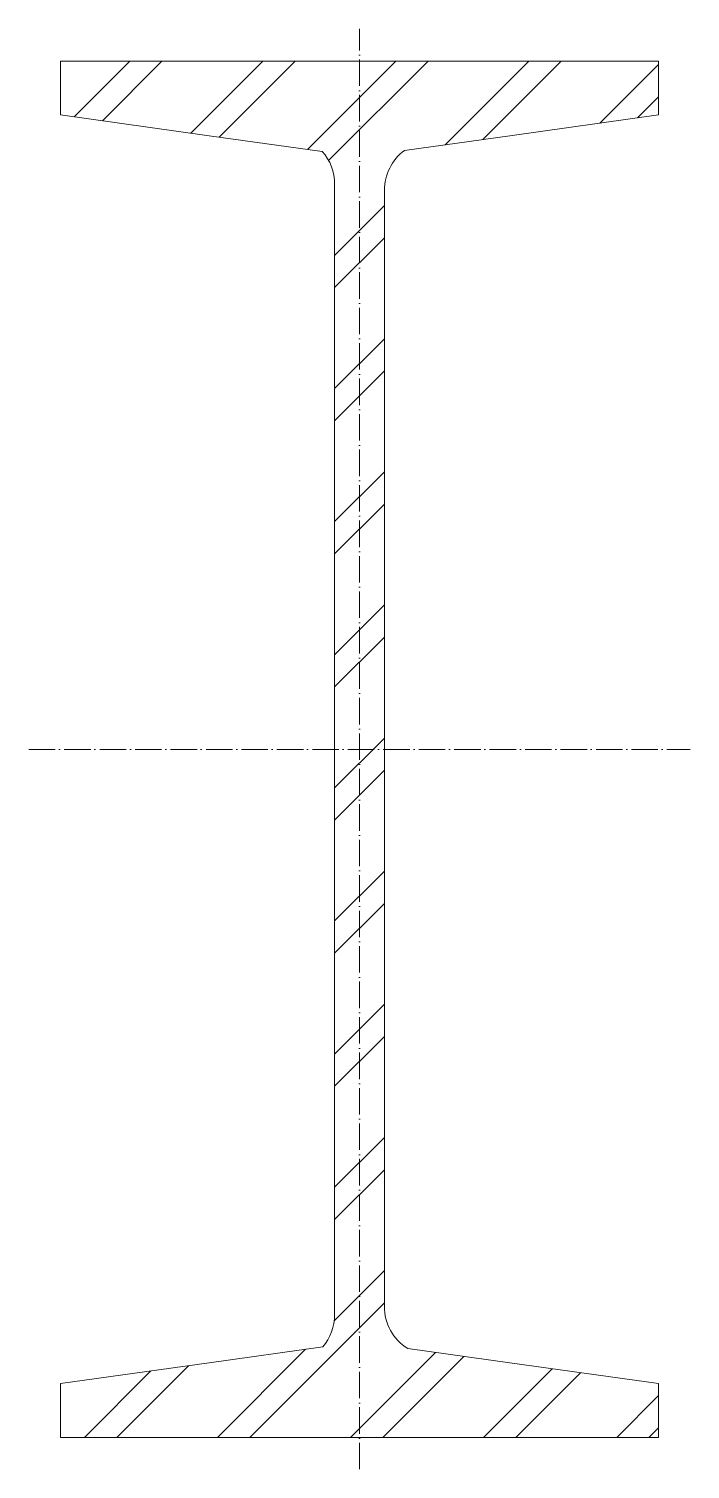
# Model space of a CAD drawing. Header units: metres. Extents: x -62 to 63, y -95 to 177.
import ezdxf

# ---------------------------------------------------------------- set-up
doc = ezdxf.new("R2010")
doc.units = ezdxf.units.M
doc.linetypes.add('MV_hartlijn_staal', pattern=[6.6, 5, -0.8, 0, -0.8])
doc.layers.add('A-DETL-GENF', color=92, linetype='Continuous', lineweight=18)

# ---------------------------------------------------------------- blocks, each defined once
blk = doc.blocks.new('28 Staalprofielen NP-profiel - NP 26-4448322-00_0 Basismaterialen')
at = {"layer": 'A-DETL-GENF', "lineweight": 13}
h = blk.add_hatch(dxfattribs=at)
h.set_pattern_fill('FP_494', color=256, style=0, pattern_type=2)
h.set_pattern_definition([(225, (2999.778, -1267.974), (12.57236, -12.57236), []), (225, (2999.778, -1287.024), (12.57236, -12.57236), [])])
h.paths.add_polyline_path([(-34.7, 170.68), (-56.5, 170.68), (-56.5, 160.52), (-7.03, 153.59), (-5.76, 151.74), (-4.97, 149.63), (-4.7, 147.4), (-4.7, -66.12), (-4.96, -68.31), (-5.72, -70.38), (-6.94, -72.22), (-56.5, -79.16), (-56.5, -89.32), (56.5, -89.32), (56.5, -79.16), (9.13, -72.52), (7.29, -71.02), (5.88, -69.11), (5, -66.9), (4.7, -64.55), (4.7, 146.25), (4.95, 148.42), (5.7, 150.47), (6.9, 152.3), (8.49, 153.8), (56.5, 160.52), (56.5, 170.68)])
at = {"layer": 'A-DETL-GENF', "linetype": 'MV_hartlijn_staal', "lineweight": 13}
for p, q in [((0, -95.32), (0, 176.77)), ((-62.5, 40.66), (62.5, 40.66))]:
    blk.add_line(p, q, dxfattribs=at)
at = {"layer": 'A-DETL-GENF'}
for p, q in [((56.5, 170.68), (-56.5, 170.68)), ((-56.5, 170.68), (-56.5, 160.52)), ((56.5, 170.68), (-56.5, 170.68)), ((-56.5, 170.68), (-56.5, 160.52)), ((56.5, 160.52), (56.5, 170.68)), ((56.5, 170.68), (56.5, 160.52)), ((-56.5, 160.52), (-28.38, 156.58)), ((-56.5, 160.52), (-28.38, 156.58)), ((28.38, 156.58), (56.5, 160.52)), ((56.5, 160.52), (28.38, 156.58)), ((-28.38, 156.58), (-7.03, 153.59)), ((-28.38, 156.58), (-7.03, 153.59)), ((8.49, 153.8), (28.38, 156.58)), ((28.38, 156.58), (8.49, 153.8)), ((-4.7, 147.4), (-4.7, -66.12)), ((-4.7, -66.12), (-4.7, 147.4)), ((4.7, -64.55), (4.7, 146.25)), ((4.7, -64.55), (4.7, 146.25)), ((-6.94, -72.22), (-28.38, -75.22)), ((-28.38, -75.22), (-6.94, -72.22)), ((28.38, -75.22), (9.13, -72.52)), ((28.38, -75.22), (9.13, -72.52)), ((-28.38, -75.22), (-56.5, -79.16)), ((-56.5, -79.16), (-28.38, -75.22)), ((56.5, -79.16), (28.38, -75.22)), ((56.5, -79.16), (28.38, -75.22)), ((-56.5, -79.16), (-56.5, -89.32)), ((-56.5, -89.32), (-56.5, -79.16)), ((56.5, -89.32), (56.5, -79.16)), ((56.5, -89.32), (56.5, -79.16)), ((-56.5, -89.32), (56.5, -89.32)), ((56.5, -89.32), (-56.5, -89.32))]:
    blk.add_line(p, q, dxfattribs=at)
for centre, start, end in [((-14.1, 147.4), 360, 41.2309), ((-14.1, 147.4), 360, 41.2309), ((14.1, 146.25), 126.6056, 180), ((14.1, 146.25), 126.6056, 180), ((14.1, -64.55), 180, 238.0475), ((14.1, -64.55), 180, 238.0475), ((-14.1, -66.12), 319.5876, 0), ((-14.1, -66.12), 319.5876, 0)]:
    blk.add_arc(centre, 9.4, start, end, dxfattribs=at)

msp = doc.modelspace()

# ---------------------------------------------------------------- block references
msp.add_blockref('28 Staalprofielen NP-profiel - NP 26-4448322-00_0 Basismaterialen', (0, 0))

doc.saveas('drawing.dxf')
